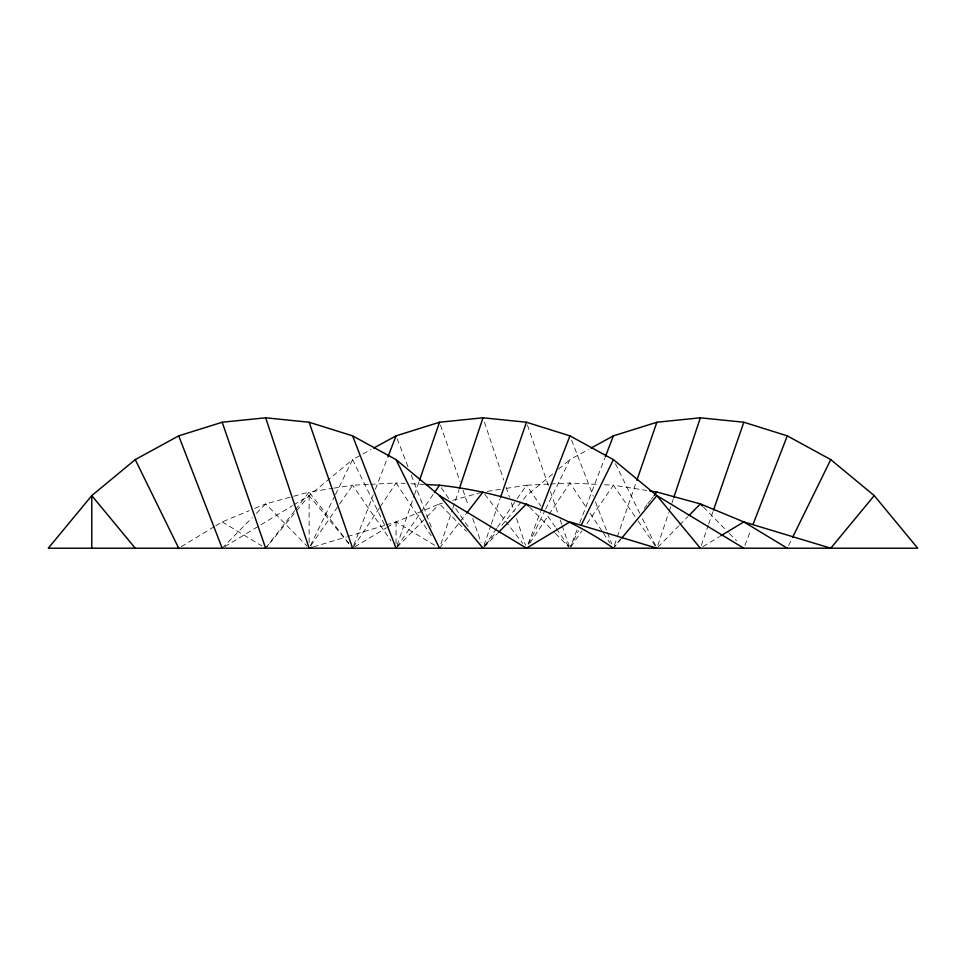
<?xml version="1.0" encoding="UTF-8"?>
<svg xmlns="http://www.w3.org/2000/svg" width="966" height="966" viewBox="0 0 966 966"><rect width="100%" height="100%" fill="white"/><g stroke="black" fill="none" stroke-linecap="round" stroke-linejoin="round"><path stroke-width="0.72" stroke-dasharray="4.83 3.62" d="M440.943 543.955L452.293 509.927M452.764 508.514L458.898 490.088M657.822 545.367L668.689 512.765M669.16 511.352L673.423 498.589M397.038 545.379L414.136 495.836M414.619 494.423L419.015 481.684M483.978 545.379L490.813 525.564M491.308 524.14L500.098 498.673M614.388 545.379L616.827 538.303M617.322 536.879L636.365 481.684M701.328 545.379L708.163 525.564M708.658 524.14L713.053 511.4M353.677 545.392L373.238 494.846M375.412 489.219L387.366 458.331M528.1 543.991L540.598 511.69M577.004 529.948L570.483 546.804L578.501 530.757M579.721 522.932L604.716 458.331M744.907 545.392L750.884 529.948M310.436 545.524L334.804 495.86M335.468 494.52L352.59 459.623L371.029 449.54M528.45 544.184L544.909 510.628M545.573 509.287L569.94 459.623L588.379 449.54M788.606 545.524L791.903 538.811M379.336 508.08L352.59 548.205L385.832 528.1M380.181 506.824L396.06 483L405.056 483.459M529.815 543.194L548.205 515.602M549.038 514.347L569.94 483L598.425 484.461M310.823 545.73L352.59 485.222L369.084 484.377M396.917 546.973L419.92 513.622M420.778 512.391L433.565 493.868M496.633 528.45L483.857 546.973L496.234 532.194M497.49 527.207L516.242 500.038M517.1 498.806L526.47 485.222L548.954 484.075M570.797 546.973L581.87 530.914M586.99 523.512L613.41 485.222L646.737 490.438M294.63 510.76L266.556 547.034L309.12 495.606L352.59 459.623L386.183 528.076M295.536 509.589L309.12 492.032L332.304 488.398M439.53 548.205L459.454 522.461M460.359 521.29L465.793 514.262M620.655 538.847L614.316 547.034L620.969 539.052M644.201 508.418L646.918 504.904M647.824 503.733L650.541 500.219M651.446 499.06L653.258 496.717M501.897 525.335L526.47 495.606L552.781 473.835M222.18 548.205L252.198 517.619M256.34 513.405L265.65 503.914L309.12 492.032L348.968 543.52M397.098 547.154L439.53 503.914L442.428 503.129M484.038 547.154L497.49 533.437M657.918 547.154L678.615 526.059M679.653 525.009L687.925 516.568M558.505 469.102L569.94 459.623M181.27 546.659L214.512 526.542M215.792 525.77L222.18 521.906L249.349 510.664M224.74 546.659L292.505 505.665M293.773 504.892L309.12 495.606L348.811 543.629M387.112 527.315L396.06 521.906L439.53 503.914L466.445 531.336M702.91 546.659L719.525 536.601M254.782 508.418L265.65 503.914L307.055 546.092M313.395 546.913L346.178 536.999M347.603 536.565L384.661 525.359M386.086 524.924L396.06 521.906L435.69 545.887M452.571 500.352L481.551 492.431M333.753 488.168L352.59 485.222L390.94 540.791M487.347 491.356L500.388 489.303M506.184 488.398L526.47 485.222L540.96 506.22M370.582 484.304L396.06 483L431.174 535.671M550.451 483.99L569.94 483L586.664 508.08M604.414 484.763L613.41 485.222L637.27 519.805M411.045 483.761L424.545 484.461M222.18 521.906L261.81 545.887M703.453 507.078L728.292 532.387M729.33 533.437L736.575 540.827M529.573 507.078L554.412 532.387M555.45 533.437L568.902 547.154M484.811 494.375L522.847 543.52M638.128 521.036L656.88 548.205M547.782 516.098L555.45 527.207M556.307 528.45L569.083 546.973M441.233 487.697L449.758 500.038M455.723 508.684L468.51 527.207M590.009 513.091L602.543 531.904M603.376 533.16L610.065 543.194M615.39 463.656L639.758 513.308M642.39 518.682L655.564 545.524M571.57 440.073L593.305 496.246M595.479 501.861L606.889 531.348M607.433 532.761L611.78 543.991M397.147 438.673L408.014 466.759M411.275 475.175L431.379 527.146M527.448 425.064L548.447 485.934M550.403 491.585L558.215 514.238M560.171 519.901L561.632 524.14M562.127 525.564L569.457 546.792M440.508 425.064L460.045 481.684M462.98 490.173L468.353 505.749M472.748 518.488L481.044 542.542M484.413 422.045L503.793 480.162M506.148 487.25L509.456 497.176M511.352 502.839L514.19 511.352M516.544 518.44L525.528 545.367M396.06 521.906L396.06 548.205M309.12 495.606L309.12 543.701"/><path stroke-width="1.45" d="M459.369 488.675L483 417.795L526.47 422.239L569.94 435.859L613.41 459.623L656.88 495.606L743.82 548.205M673.894 497.176L700.35 417.795L743.82 422.239L787.29 435.859L830.76 459.623L874.23 495.606L917.7 548.205L48.3 548.205L91.77 495.606L135.24 459.623L178.71 435.859L222.18 422.239L265.65 417.795L309.12 422.239L352.59 435.859L396.06 459.623L439.53 495.606L526.47 548.205L569.94 521.906L656.88 548.205M419.51 480.271L439.53 422.239L483 417.795M500.581 497.249L526.47 422.239M636.86 480.271L656.88 422.239L700.35 417.795M713.536 509.988L743.82 422.239M387.909 456.93L396.06 435.859L439.53 422.239M541.141 510.29L569.94 435.859M605.259 456.93L613.41 435.859L656.88 422.239M753.057 524.333L787.29 435.859M581.134 525.395L613.41 459.623M792.555 537.47L830.76 459.623M434.41 492.636L439.53 485.222C501.511 491.984 562.115 512.342 613.41 548.205M466.699 513.103L483 492.032M654.163 495.546L656.88 492.032L700.35 503.914L743.82 521.906L830.76 548.205L874.23 495.606M621.911 537.917L656.88 495.606L700.35 548.205M498.528 532.387L526.47 503.914L528.535 506.027M688.963 515.518L700.35 503.914L702.415 506.027M720.805 535.828L743.82 521.906L787.29 548.205M373.661 448.103L396.06 435.859M591.011 448.103L613.41 435.859M311.97 547.348L309.12 548.205L265.65 417.795M426.042 484.534L439.53 485.222M649.635 490.897L656.88 492.032M439.53 495.606L483 548.205M135.24 548.205L91.77 495.606L91.77 548.205M396.06 459.623L439.53 548.205M135.24 459.623L178.71 548.205M352.59 435.859L396.06 548.205M178.71 435.859L222.18 548.205M309.12 422.239L352.59 548.205M222.18 422.239L265.65 548.205"/></g></svg>
